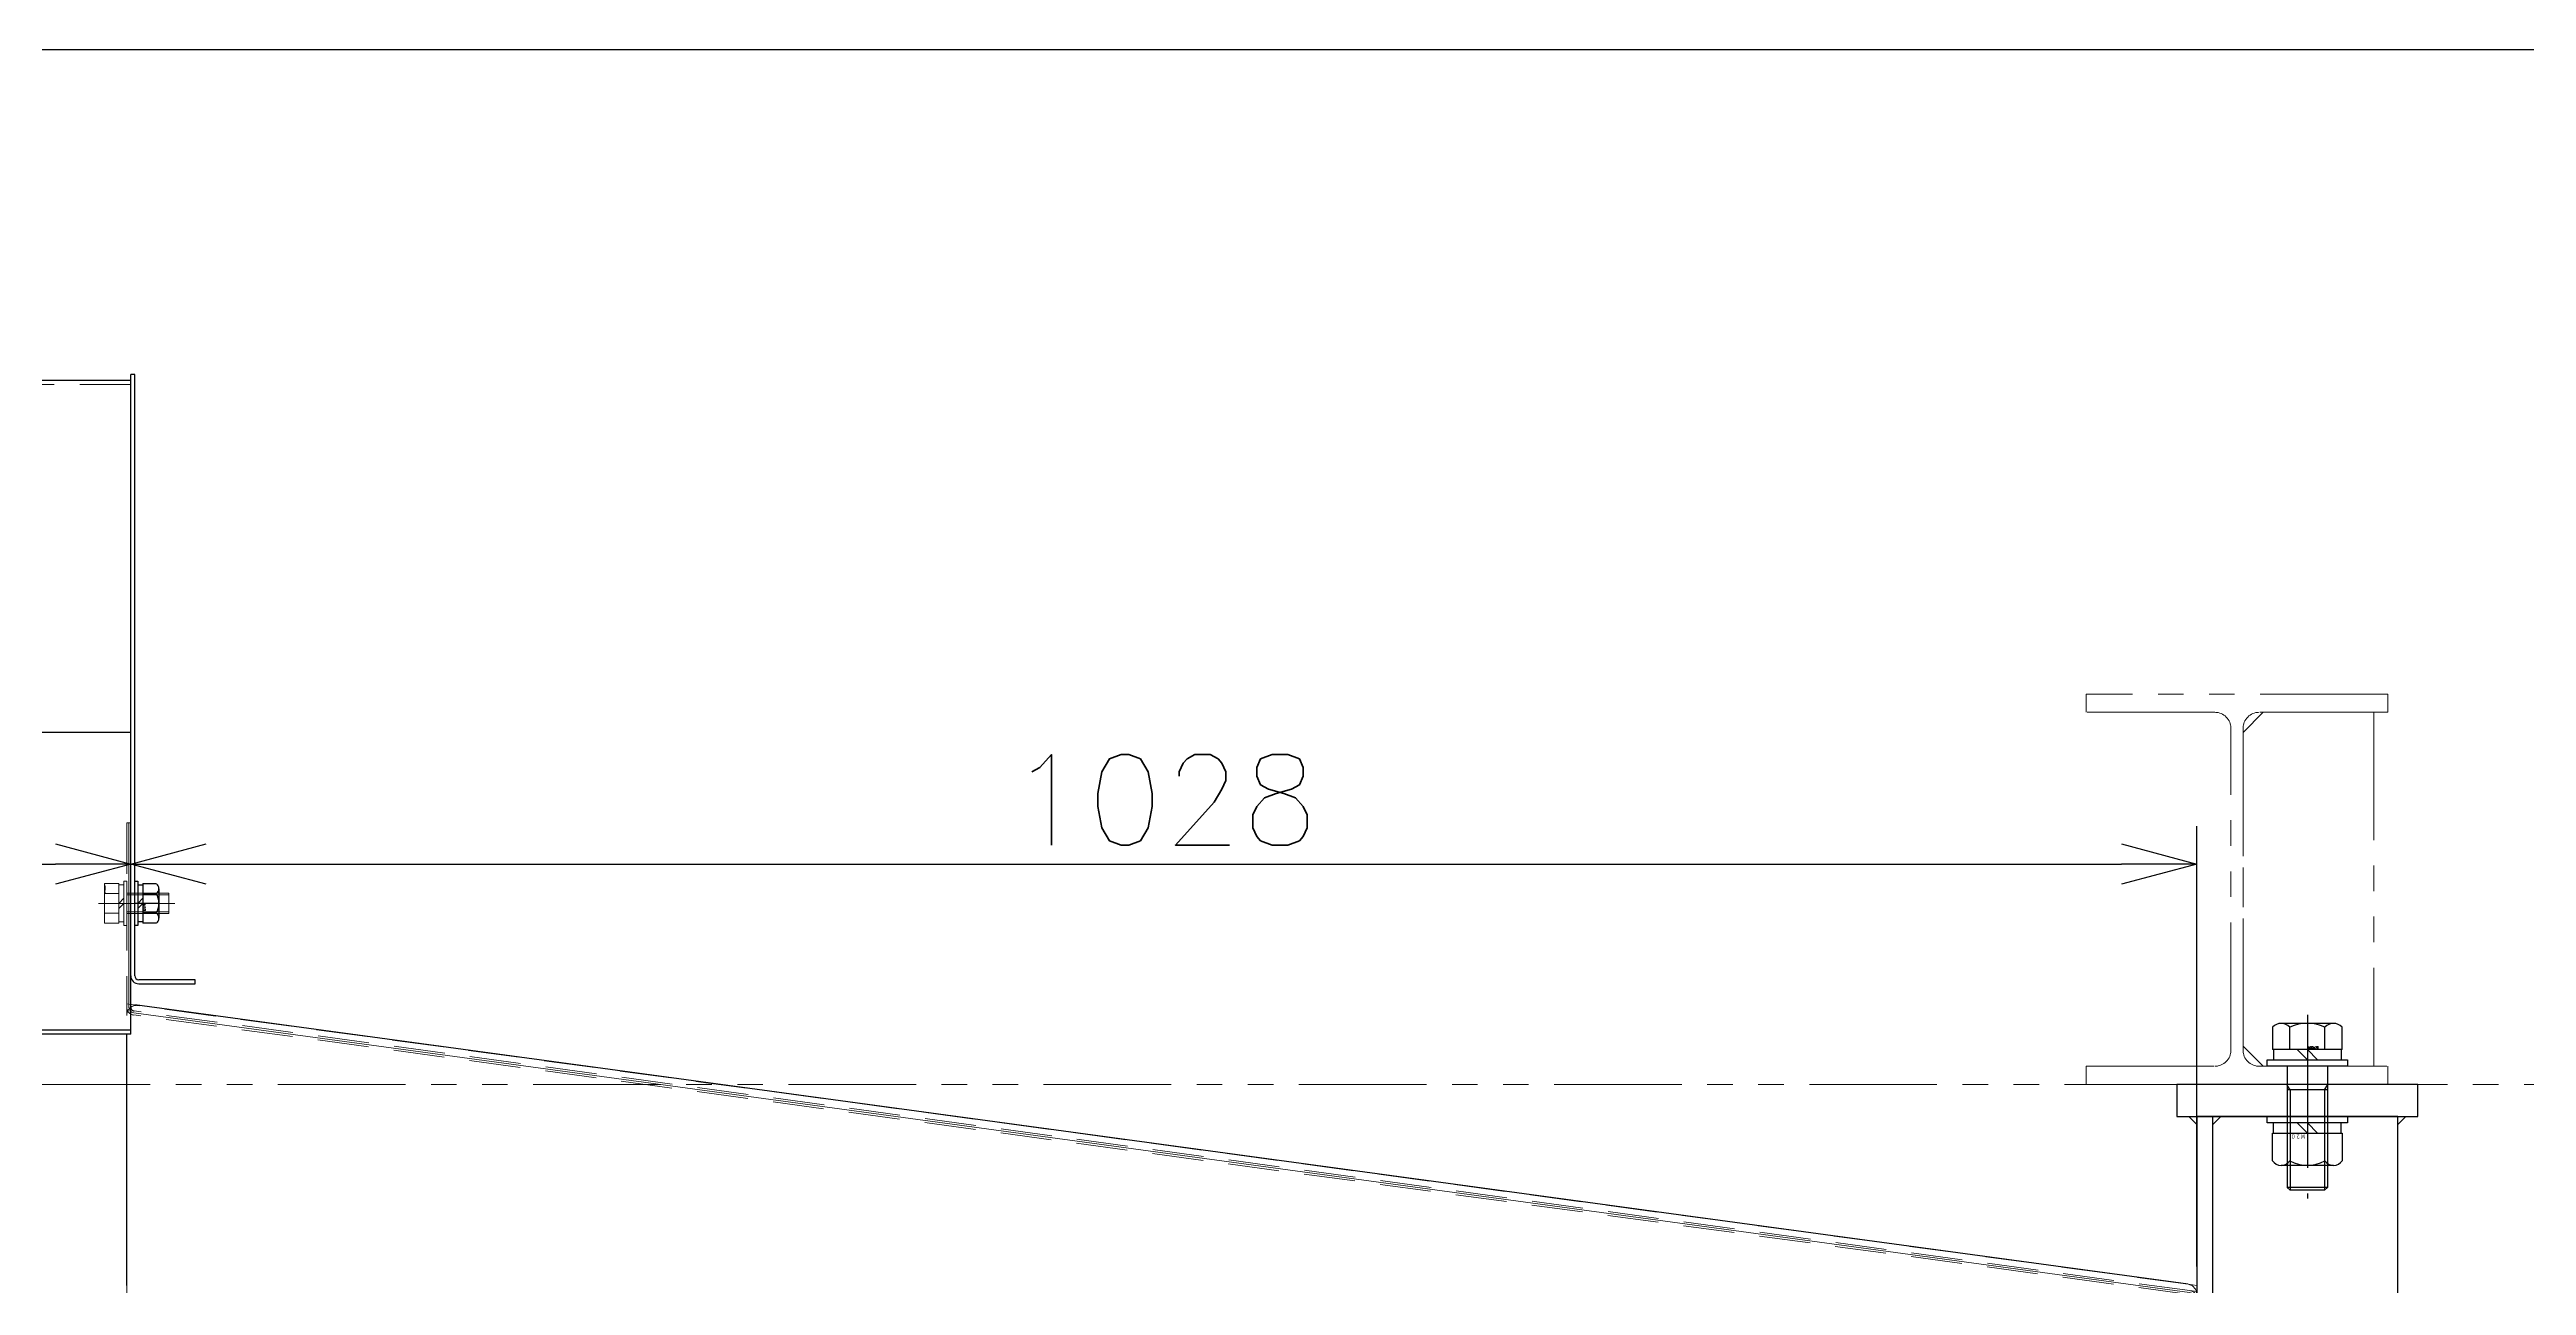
# Model space of a CAD drawing. Header units: millimetres. Extents: x -8731 to 85711, y -14522 to 31379.
# Drawn here: x 6672 to 7905, y 22191 to 22806 of the extents above; entities that cross this region are included whole.
import ezdxf

# ---------------------------------------------------------------- set-up
doc = ezdxf.new("R2010")
doc.units = ezdxf.units.MM
doc.header["$LTSCALE"] = 4
doc.header["$PDMODE"] = 99
doc.header["$PDSIZE"] = 1
for name, pattern in [('CENTER2', [28.575, 19.05, -3.175, 3.175, -3.175]), ('HIDDEN', [9.525, 6.35, -3.175]), ('PHANTOM2', [31.75, 15.875, -3.175, 3.175, -3.175, 3.175, -3.175])]:
    doc.linetypes.add(name, pattern=pattern)
for name, color, linetype, lineweight in [('04_HIDDEN', 2, 'HIDDEN', 13), ('05_CENTER', 4, 'CENTER2', 13), ('06_PHANTOM', 2, 'PHANTOM2', 13), ('07_TEXT', 3, 'Continuous', 13), ('08_DIM', 3, 'Continuous', 13)]:
    doc.layers.add(name, color=color, linetype=linetype, lineweight=lineweight)
doc.layers.add('10_DRAFT', color=8, linetype='Continuous', lineweight=0, plot=False)
doc.styles.add('KANJI0', font='txt.shx', dxfattribs={"width": 0.9, "height": 30, "bigfont": 'bigfont'})
doc.styles.add('KSS_TXT', font='txt.shx', dxfattribs={"bigfont": 'extfont2.shx'})
doc.styles.add('KSS_TXT_L', font='txt.shx', dxfattribs={"height": 9, "bigfont": 'extfont2.shx'})
doc.styles.get("Standard").update_dxf_attribs({"font": 'txt.shx', "bigfont": 'extfont2.shx'})
doc.dimstyles.new('KSS_DIM', dxfattribs={"dimscale": 3, "dimtxt": 3, "dimasz": 2.5, "dimexe": 1.25, "dimexo": 0.625, "dimtad": 1, "dimdsep": 46, "dimtxsty": 'KSS_TXT', "dimblk": 'OPEN30', "dimcen": 0, "dimazin": 2, "dimtfac": 0.75, "dimtmove": 0, "dimatfit": 3, "dimldrblk": 'OPEN30', "dimfxl": 1, "dimtolj": 1, "dimarcsym": 0})

# ---------------------------------------------------------------- blocks, each defined once
blk = doc.blocks.new('A$C2A205131_1_1_1')
at = {"color": 0}
for p, q in [((0, 18), (0, -37.6)), ((1025, 18), (0, 18)), ((1030, 13), (1030, -176.3)), ((4.3, -42.6), (1024.3, -181.2)), ((1028, -180.4), (1028, -272)), ((1030, -272), (1030, -180.4)), ((1030, -272), (1028, -272))]:
    blk.add_line(p, q, dxfattribs=at)
for centre in [(600, -12), (800, -12), (1000, -12)]:
    blk.add_circle(centre, 6.5, dxfattribs=at)
for centre, start, end in [((1025, 13), 0, 90), ((5, -37.6), 180, 262.2597), ((1025, -176.3), 262.2597, 0)]:
    blk.add_arc(centre, 5, start, end, dxfattribs=at)
at = {"layer": '04_HIDDEN'}
for p, q in [((2, 18), (2, -35.5)), ((3.5, -39.4), (1026.3, -178.5)), ((3.7, -37.5), (1026.5, -176.5))]:
    blk.add_line(p, q, dxfattribs=at)
for centre, radius, start, end in [((4, -35.5), 4, 180, 262.2597), ((4, -35.5), 2, 180, 262.2597), ((1026, -180.4), 2, 0, 82.2597), ((1026, -180.4), 4, 0, 82.2597)]:
    blk.add_arc(centre, radius, start, end, dxfattribs=at)
at = {"layer": '05_CENTER'}
for p, q in [((600, -24), (600, 0)), ((800, -24), (800, 0)), ((1000, -24), (1000, 0)), ((-4.7, -12), (6.7, -12)), ((612, -12), (588, -12)), ((812, -12), (788, -12)), ((1012, -12), (988, -12)), ((1023.3, -232), (1034.7, -232))]:
    blk.add_line(p, q, dxfattribs=at)
at = {"layer": '10_DRAFT'}
for p, q in [((0, -39), (0, -35.5)), ((0, -37.6), (0, -42)), ((3.5, -39.4), (0, -39)), ((0, -42), (4.3, -42.6)), ((1024.3, -181.2), (1030, -182)), ((1030, -182), (1030, -176.3))]:
    blk.add_line(p, q, dxfattribs=at)
blk.add_lwpolyline([(1029, -272), (1029, -180.4, 0.375177), (1026.4, -177.5), (3.6, -38.5, -0.375177), (1, -35.5), (1, 18)], format="xyb", dxfattribs=at)
blk = doc.blocks.new('A$C3D0F27AB_1_1_1')
at = {"color": 0}
for p, q in [((-747, 125), (-303, 125)), ((-747, 125), (-747, -203)), ((-303, 125), (-303, -203)), ((-747, 123), (-303, 123)), ((-751, 100), (-779, 100)), ((-779, 100), (-779, 98)), ((-299, 100), (-271, 100)), ((-271, 100), (-271, 98)), ((-779, 98), (-751, 98)), ((-749, 96), (-749, -203)), ((-301, 96), (-301, -203)), ((-271, 98), (-299, 98)), ((-749, -203), (-747, -203)), ((-747, -200), (-303, -200)), ((-563.2, -271), (-563.2, -200)), ((-486.8, -271), (-486.8, -200)), ((-301, -203), (-303, -203))]:
    blk.add_line(p, q, dxfattribs=at)
at = {"color": 3}
blk.add_line((-747, -25), (-303, -25), dxfattribs=at)
for points in [[(-563.2, -200), (-563.2, -202.5), (-563.2, -202.5), (-565.7, -200)], [(-486.8, -200), (-486.8, -202.5), (-486.8, -202.5), (-484.3, -200)], [(-563.2, -271), (-563.2, -268.5), (-563.2, -268.5), (-565.7, -271)], [(-486.8, -271), (-486.8, -268.5), (-486.8, -268.5), (-484.3, -271)], [(-563.2, -276), (-563.2, -278.5), (-563.2, -278.5), (-560.6, -276)], [(-486.8, -276), (-486.8, -278.5), (-486.8, -278.5), (-489.3, -276)]]:
    blk.add_lwpolyline(points, close=True, dxfattribs=at)
at = {"color": 0}
blk.add_lwpolyline([(-437.5, -271), (-437.5, -280), (-612.5, -280), (-612.5, -271)], close=True, dxfattribs=at)
for centre, radius, start, end in [((-751, 96), 4, 0, 90), ((-299, 96), 4, 90, 180), ((-751, 96), 2, 0, 90), ((-299, 96), 2, 90, 180)]:
    blk.add_arc(centre, radius, start, end, dxfattribs=at)
at = {"layer": '04_HIDDEN'}
for p, q in [((-747, -198), (-303, -198)), ((-560.1, -276), (-560.1, -200)), ((-558, -200), (-558, -198)), ((-492, -200), (-492, -198)), ((-489.8, -276), (-489.8, -200)), ((-563.2, -271), (-563.2, -280)), ((-486.8, -271), (-486.8, -280)), ((-486.8, -276), (-563.2, -276))]:
    blk.add_line(p, q, dxfattribs=at)
at = {"layer": '05_CENTER'}
for p, q in [((-525, -294.4), (-525, 137.1)), ((-742.4, 60), (-753.7, 60)), ((-307.6, 60), (-296.3, 60)), ((-595, -261.1), (-595, -289.6)), ((-455, -261.1), (-455, -289.6))]:
    blk.add_line(p, q, dxfattribs=at)
blk = doc.blocks.new('A$C41EA0B09_1_1_1')
blk.add_blockref('A$C3D0F27AB_1_1_1', (0, 0))
blk = doc.blocks.new('A$C7AFA21F4_1_1_1')
at = {"color": 0, "linetype": 'CENTER2'}
blk.add_line((0, -24), (0, 14), dxfattribs=at)
at = {"color": 0}
for p, q in [((-11, 1.5), (11, 1.5)), ((-11, 1.5), (-11, 0)), ((-11, 0), (11, 0)), ((-9.8, 11), (9.8, 11)), ((-9.8, 4), (-9.8, 11)), ((9.8, 4), (-9.8, 4)), ((-9.2, 4), (-9.2, 1.5)), ((-4.9, 4), (-4.9, 11)), ((0, 1.5), (-2.5, 4)), ((0, 4), (2.5, 1.5)), ((4.9, 4), (4.9, 11)), ((9.2, 1.5), (9.2, 4)), ((9.8, 4), (9.8, 11)), ((11, 0), (11, 1.5))]:
    blk.add_line(p, q, dxfattribs=at)
at = {"color": 0, "linetype": 'HIDDEN'}
for p, q in [((-5, -21), (-5, 0)), ((-4.2, -21), (-4.2, 0)), ((4.2, -21), (4.2, 0)), ((5, -21), (5, 0)), ((-5, -21), (5, -21))]:
    blk.add_line(p, q, dxfattribs=at)
at = {"layer": '10_DRAFT', "style": 'KSS_TXT_L'}
blk.add_text('BT-M10x25L,SW,PW', height=0.3, dxfattribs=at).set_placement((5.1, 10.7))
blk = doc.blocks.new('M10Nza_1_1_1')
at = {"color": 0}
for p, q in [((-9.8, 4), (-9.8, 10.7)), ((-9.8, 4), (9.8, 4)), ((-9.2, 1.5), (-9.2, 4)), ((-7.3, 12), (7.4, 12)), ((-4.9, 4), (-4.9, 10.7)), ((0, 1.5), (-2.5, 4)), ((0, 4), (2.5, 1.5)), ((4.9, 10.7), (4.9, 4)), ((9.2, 4), (9.2, 1.5)), ((9.8, 10.7), (9.8, 4))]:
    blk.add_line(p, q, dxfattribs=at)
at = {"color": 0, "linetype": 'CENTER2'}
blk.add_line((0, 12), (0, 0), dxfattribs=at)
at = {"color": 0}
blk.add_lwpolyline([(-11, 1.5), (11, 1.5), (11, 0), (-11, 0)], close=True, dxfattribs=at)
for centre, radius, start, end in [((-7.3, 9.1), 2.94, 33.626, 146.374), ((0, 2.2), 9.8, 60, 120), ((7.4, 9.1), 2.94, 33.626, 146.374)]:
    blk.add_arc(centre, radius, start, end, dxfattribs=at)
at = {"layer": '10_DRAFT', "style": 'KSS_TXT'}
blk.add_text('M10', height=1.25, dxfattribs=at).set_placement((0.3, 4.1))
blk = doc.blocks.new('A$C08C40B1A_1')
blk.add_blockref('A$C41EA0B09_1_1_1', (275, -280))
at = {"rotation": 90}
blk.add_blockref('M10Nza_1_1_1', (-474, -220), dxfattribs=at)
at = {"layer": '04_HIDDEN'}
blk.add_blockref('A$C2A205131_1_1_1', (-1500, 12), dxfattribs=at)
at = {"layer": '04_HIDDEN', "rotation": 270}
blk.add_blockref('A$C7AFA21F4_1_1_1', (-470, -220), dxfattribs=at)
blk = doc.blocks.new('KK07194150698_1_1_1')
for p, q in [((-75, 194), (75, 194)), ((-75, 185), (-75, 194)), ((-75, 185), (-11, 185)), ((11, 185), (75, 185)), ((75, 185), (75, 194)), ((-3, 177), (-3, 17)), ((3, 17), (3, 177)), ((-11, 9), (-75, 9)), ((-75, 9), (-75, 0)), ((-75, 0), (75, 0)), ((75, 9), (11, 9)), ((75, 0), (75, 9))]:
    blk.add_line(p, q)
for centre, start, end in [((-11, 177), 0, 90), ((11, 177), 90, 180), ((-11, 17), 270, 0), ((11, 17), 180, 270)]:
    blk.add_arc(centre, 8, start, end)
at = {"flags": 3}
blk.add_attdef('PARAM', (0, 0), '', height=1, dxfattribs=at)
blk = doc.blocks.new('_Open30')
at = {"color": 0, "linetype": 'ByBlock', "lineweight": -2}
for p, q in [((-1, 0.268), (0, 0)), ((0, 0), (-1, -0.268)), ((0, 0), (-1, 0))]:
    blk.add_line(p, q, dxfattribs=at)
blk = doc.blocks.new('*D4260')
at = {"layer": '07_TEXT', "color": 0, "lineweight": -2, "transparency": 16777216}
for p, q in [((6712.6, 22390.3), (6712.6, 22419.3)), ((7740.6, 22200.3), (7740.6, 22419.3)), ((6750.1, 22400.5), (7703.1, 22400.5))]:
    blk.add_line(p, q, dxfattribs=at)
at = {"layer": 'Defpoints', "color": 0, "transparency": 16777216}
for p in [(7740.6, 22400.5), (6712.6, 22380.9), (7740.6, 22190.9)]:
    blk.add_point(p, dxfattribs=at)
at = {"layer": '07_TEXT', "color": 0, "lineweight": -2, "transparency": 16777216, "xscale": 37.5, "yscale": 37.5, "zscale": 37.5, "rotation": 180}
blk.add_blockref('_Open30', (6712.6, 22400.5), dxfattribs=at)
at = {"layer": '07_TEXT', "color": 0, "lineweight": -2, "transparency": 16777216, "xscale": 37.5, "yscale": 37.5, "zscale": 37.5}
blk.add_blockref('_Open30', (7740.6, 22400.5), dxfattribs=at)
at = {"layer": '07_TEXT', "color": 0, "transparency": 16777216, "insert": (7226.6, 22432.4), "char_height": 45, "attachment_point": 5, "style": 'KSS_TXT'}
blk.add_mtext('\\A1;1028', dxfattribs=at)
blk = doc.blocks.new('*D4261')
at = {"layer": '07_TEXT', "color": 0, "lineweight": -2, "transparency": 16777216}
for p, q in [((6268.6, 22390.3), (6268.6, 22419.3)), ((6712.6, 22390.3), (6712.6, 22419.3)), ((6306.1, 22400.5), (6675.1, 22400.5))]:
    blk.add_line(p, q, dxfattribs=at)
at = {"layer": 'Defpoints', "color": 0, "transparency": 16777216}
for p in [(6712.6, 22400.5), (6268.6, 22380.9), (6712.6, 22380.9)]:
    blk.add_point(p, dxfattribs=at)
at = {"layer": '07_TEXT', "color": 0, "lineweight": -2, "transparency": 16777216, "xscale": 37.5, "yscale": 37.5, "zscale": 37.5, "rotation": 180}
blk.add_blockref('_Open30', (6268.6, 22400.5), dxfattribs=at)
at = {"layer": '07_TEXT', "color": 0, "lineweight": -2, "transparency": 16777216, "xscale": 37.5, "yscale": 37.5, "zscale": 37.5}
blk.add_blockref('_Open30', (6712.6, 22400.5), dxfattribs=at)
at = {"layer": '07_TEXT', "color": 0, "transparency": 16777216, "insert": (6490.6, 22432.4), "char_height": 45, "attachment_point": 5, "style": 'KSS_TXT'}
blk.add_mtext('\\A1;444', dxfattribs=at)
blk = doc.blocks.new('M20Nza_1_1_1')
at = {"color": 0}
for p, q in [((-17.3, 8.3), (-17.3, 22)), ((-13, 24.3), (13, 24.3)), ((-8.7, 22), (-8.7, 8.3)), ((8.6, 8.3), (8.6, 22)), ((17.3, 22), (17.3, 8.3)), ((17.3, 8.3), (-17.3, 8.3)), ((-16.9, 8.3), (-16.9, 3.2)), ((-5.1, 8.3), (0, 3.2)), ((0, 8.3), (5.1, 3.2)), ((16.9, 8.3), (16.9, 3.2))]:
    blk.add_line(p, q, dxfattribs=at)
at = {"color": 0, "linetype": 'CENTER2'}
blk.add_line((0, 0), (0, 24.3), dxfattribs=at)
at = {"color": 0}
blk.add_lwpolyline([(-20, 3.2), (20, 3.2), (20, 0), (-20, 0)], close=True, dxfattribs=at)
for centre, radius, start, end in [((-13, 19.1), 5.19, 33.626, 146.374), ((0, 7), 17.3, 60, 120), ((13, 19.1), 5.19, 33.626, 146.374)]:
    blk.add_arc(centre, radius, start, end, dxfattribs=at)
at = {"layer": '10_DRAFT', "style": 'KANJI0', "width": 0.82}
blk.add_text('Ｍ２０', height=2.14, dxfattribs=at).set_placement((0.9, 8.6))
blk = doc.blocks.new('A$C233716BE_1_1_1')
at = {"color": 0}
for p, q in [((-8.6, 61.7), (-10, 60.3)), ((-8.6, 11.7), (-8.6, 61.7)), ((-8.6, 61.7), (8.6, 61.7)), ((10, 60.3), (8.6, 61.7)), ((8.6, 11.7), (8.6, 61.7)), ((-10, 0), (-10, 60.3)), ((-10, 60.3), (10, 60.3)), ((10, 0), (10, 60.3)), ((-8.6, 11.7), (-10, 9.4)), ((-10, 11.7), (10, 11.7)), ((8.6, 11.7), (10, 9.4)), ((-17.3, -8.3), (-17.3, -19.5)), ((-17.3, -8.3), (17.3, -8.3)), ((-16.9, -8.3), (-16.9, -3.2)), ((-8.7, -8.3), (-8.7, -19.5)), ((0, -8.3), (-5.1, -3.2)), ((5.1, -8.3), (0, -3.2)), ((8.7, -8.3), (8.7, -19.5)), ((16.9, -8.3), (16.9, -3.2)), ((17.3, -19.5), (17.3, -8.3)), ((-13, -21.3), (13, -21.3))]:
    blk.add_line(p, q, dxfattribs=at)
at = {"color": 0, "linetype": 'CENTER2'}
blk.add_line((0, -25.6), (0, 65.7), dxfattribs=at)
at = {"color": 0}
blk.add_lwpolyline([(20, -3.2), (-20, -3.2), (-20, 0), (20, 0)], close=True, dxfattribs=at)
for centre, radius, start, end in [((-13, -15.3), 6, 224.6, 315.4), ((0, 0.6), 21.9, 246.6, 293.4), ((13, -15.3), 6, 224.6, 315.4)]:
    blk.add_arc(centre, radius, start, end, dxfattribs=at)
at = {"layer": '10_DRAFT', "style": 'KSS_TXT'}
blk.add_text('M20x70', height=1, rotation=180, dxfattribs=at).set_placement((-0.4, -8.8))
blk = doc.blocks.new('A$C2B5B3F11_1_1_1')
at = {"color": 0}
blk.add_line((2558, -950), (2558, -16), dxfattribs=at)
for points in [[(2660, 0), (2540, 0), (2540, -16), (2660, -16)], [(2550, -950), (2650, -950), (2650, -16), (2550, -16)]]:
    blk.add_lwpolyline(points, close=True, dxfattribs=at)
at = {"layer": '05_CENTER'}
blk.add_line((2605, 16.1), (2605, -31.6), dxfattribs=at)
at = {"layer": '08_DIM'}
for points in [[(2550, -16), (2546, -16), (2550, -20), (2550, -20)], [(2558, -16), (2562, -16), (2558, -20), (2558, -20)], [(2650, -16), (2654, -16), (2650, -20), (2650, -20)]]:
    blk.add_lwpolyline(points, close=True, dxfattribs=at)

msp = doc.modelspace()

# ---------------------------------------------------------------- linework, layer by layer
for p, q in [((7736.29602, 22191.52708), (6714.6226, 22330.39531)), ((6710.6226, 22190.939), (6710.6226, 22315.939))]:
    msp.add_line(p, q)
at = {"layer": '06_PHANTOM'}
msp.add_line((4499.8399, 22290.939), (8525.31719, 22290.939), dxfattribs=at)
msp.add_lwpolyline([(7773.6226, 22475.939), (7828.6226, 22475.939), (7828.6226, 22299.939), (7773.6226, 22299.939), (7763.6226, 22309.939), (7763.6226, 22465.939)], close=True, dxfattribs=at)
at = {"layer": 'Defpoints'}
msp.add_lwpolyline([(4684.97178, 22805.51363), (8039.18526, 22805.51363), (8039.18526, 20444.68844), (4684.97178, 20444.68844)], close=True, dxfattribs=at)

# ---------------------------------------------------------------- block references
at = {"rotation": 180}
for name, p in [('A$C08C40B1A_1', (6240.6226, 22160.939)), ('A$C233716BE_1_1_1', (7795.6226, 22299.939)), ('M20Nza_1_1_1', (7795.6226, 22274.939))]:
    msp.add_blockref(name, p, dxfattribs=at)
msp.add_blockref('A$C2B5B3F11_1_1_1', (5190.6226, 22290.939))
at = {"layer": '06_PHANTOM', "xscale": -1}
msp.add_blockref('KK07194150698_1_1_1', (7760.6226, 22290.939), dxfattribs=at)

# ---------------------------------------------------------------- dimensions: what is measured, and where the dimension line sits
at = {"layer": '07_TEXT', "color": 1}
dim = msp.add_linear_dim(base=(6712.6226, 22400.50138), p1=(6268.6226, 22380.939), p2=(6712.6226, 22380.939), angle=180, dimstyle='KSS_DIM', override={"dimscale": 15}, dxfattribs=at)
dim.commit()
dim.dimension.update_dxf_attribs({"geometry": '*D4261', "text_midpoint": (6490.6226, 22432.37638)})
dim = msp.add_linear_dim(base=(7740.6226, 22400.50138), p1=(6712.6226, 22380.939), p2=(7740.6226, 22190.939), dimstyle='KSS_DIM', override={"dimscale": 15}, dxfattribs=at)
dim.commit()
dim.dimension.update_dxf_attribs({"geometry": '*D4260', "text_midpoint": (7226.6226, 22432.37638)})

doc.saveas('drawing.dxf')
